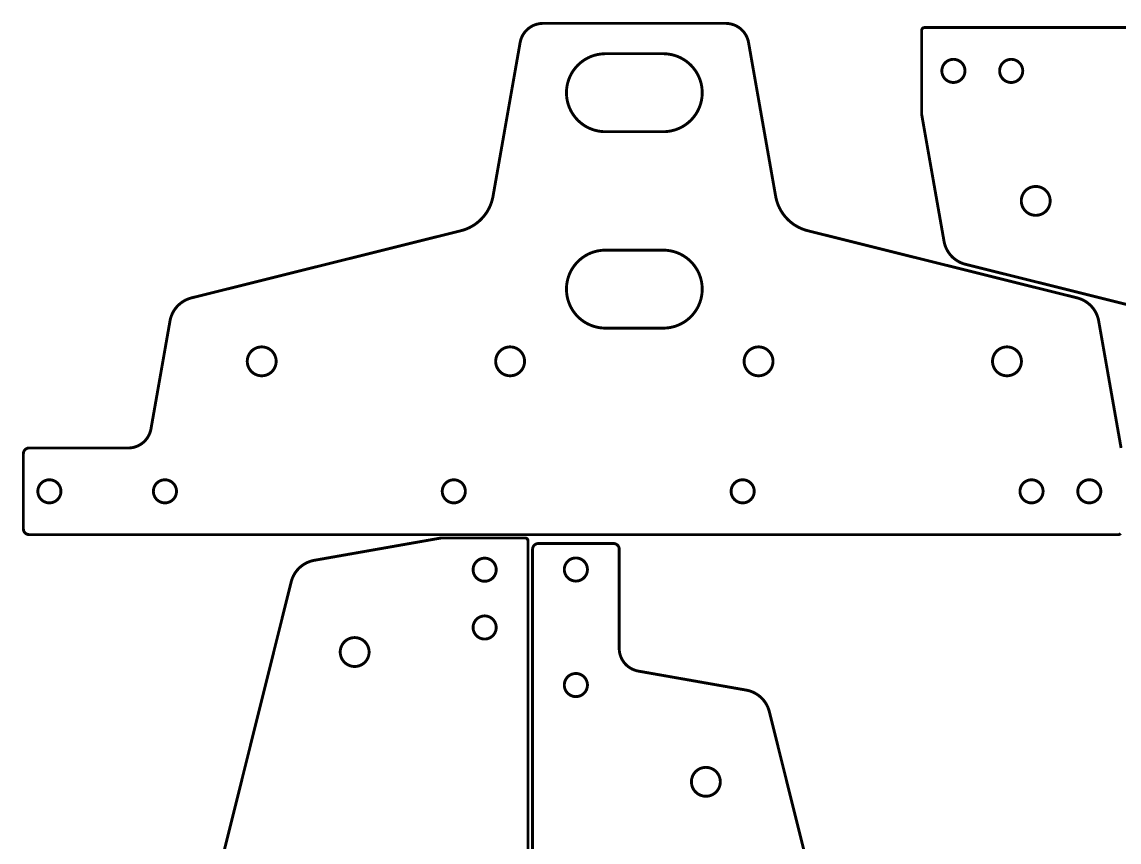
# Model space of a CAD drawing. Extents: x 0 to 1251, y 0 to 2501.
# Drawn here: x 2.3 to 382.1, y 2216.9 to 2500.8 of the extents above; entities that cross this region are included whole.
import ezdxf

# ---------------------------------------------------------------- set-up
doc = ezdxf.new("R2010")
doc.units = 0
doc.layers.get('0').update_dxf_attribs({"linetype": 'CONTINUOUS'})

msp = doc.modelspace()

# ---------------------------------------------------------------- linework, layer by layer
at = {"color": 0, "const_width": 1}
for points in [[(4.8181, 2323.29), (4.767, 2323.29), (4.6137, 2323.31), (4.4152, 2323.33), (4.2236, 2323.39), (4.0399, 2323.46), (3.8651, 2323.54), (3.7003, 2323.64), (3.5464, 2323.75), (3.4045, 2323.88), (3.2754, 2324.03), (3.1603, 2324.18), (3.0602, 2324.35), (2.976, 2324.51), (2.9088, 2324.69), (2.8595, 2324.89), (2.8293, 2325.08), (2.819, 2325.25), (2.819, 2325.29), (2.819, 2351.29), (2.819, 2351.35), (2.8287, 2351.49), (2.8577, 2351.68), (2.9054, 2351.88), (2.9712, 2352.06), (3.0547, 2352.24), (3.1551, 2352.4), (3.2721, 2352.56), (3.3701, 2352.68), (3.4051, 2352.71), (3.44, 2352.75), (3.5518, 2352.85), (3.7098, 2352.96), (3.8777, 2353.06), (4.0541, 2353.14), (4.2379, 2353.21), (4.4276, 2353.25), (4.622, 2353.28), (4.7703, 2353.29), (4.8198, 2353.29), (39.1033, 2353.28), (39.2788, 2353.28), (39.8054, 2353.31), (40.4981, 2353.4), (41.1778, 2353.56), (41.8404, 2353.76), (42.4825, 2354.03), (43.1003, 2354.35), (43.6899, 2354.72), (44.1132, 2355.04), (44.2476, 2355.15), (44.3821, 2355.26), (44.7657, 2355.63), (45.2375, 2356.14), (45.6611, 2356.69), (46.0344, 2357.28), (46.3554, 2357.9), (46.6222, 2358.54), (46.8328, 2359.21), (46.9546, 2359.72), (46.985, 2359.89), (53.5764, 2397.28), (53.6078, 2397.44), (53.7276, 2397.99), (53.9286, 2398.67), (54.1782, 2399.35), (54.4751, 2400), (54.8181, 2400.63), (55.2058, 2401.24), (55.6372, 2401.81), (55.9878, 2402.22), (56.111, 2402.36), (56.2342, 2402.49), (56.6228, 2402.86), (57.1681, 2403.33), (57.7443, 2403.76), (58.349, 2404.15), (58.98, 2404.5), (59.6346, 2404.79), (60.3104, 2405.04), (60.83, 2405.19), (61.0053, 2405.24), (154.257, 2428.49), (154.389, 2428.53), (154.781, 2428.63), (155.299, 2428.79), (155.81, 2428.97), (156.313, 2429.17), (156.808, 2429.38), (157.294, 2429.61), (157.772, 2429.86), (158.242, 2430.13), (158.7, 2430.4), (159.149, 2430.69), (159.586, 2431.01), (160.013, 2431.35), (160.428, 2431.68), (160.831, 2432.04), (161.221, 2432.42), (161.506, 2432.71), (161.599, 2432.82), (161.69, 2432.92), (161.961, 2433.22), (162.308, 2433.64), (162.64, 2434.06), (162.956, 2434.5), (163.256, 2434.94), (163.538, 2435.4), (163.803, 2435.88), (164.051, 2436.35), (164.283, 2436.83), (164.497, 2437.33), (164.693, 2437.83), (164.872, 2438.35), (165.032, 2438.86), (165.174, 2439.38), (165.296, 2439.9), (165.376, 2440.31), (165.4, 2440.44), (174.786, 2493.67), (174.817, 2493.83), (174.938, 2494.35), (175.149, 2495.01), (175.415, 2495.67), (175.736, 2496.28), (176.108, 2496.86), (176.532, 2497.42), (177.004, 2497.93), (177.388, 2498.29), (177.522, 2498.4), (177.656, 2498.51), (178.079, 2498.83), (178.668, 2499.21), (179.286, 2499.53), (179.928, 2499.79), (180.59, 2500), (181.269, 2500.15), (181.962, 2500.25), (182.489, 2500.28), (182.664, 2500.28), (245.974, 2500.28), (246.15, 2500.28), (246.675, 2500.25), (247.368, 2500.15), (248.047, 2500), (248.71, 2499.79), (249.351, 2499.53), (249.969, 2499.21), (250.558, 2498.83), (250.982, 2498.51), (251.117, 2498.4), (251.25, 2498.29), (251.633, 2497.93), (252.106, 2497.42), (252.529, 2496.86), (252.901, 2496.28), (253.224, 2495.67), (253.49, 2495.01), (253.7, 2494.35), (253.822, 2493.83), (253.853, 2493.67), (263.237, 2440.44), (263.261, 2440.31), (263.342, 2439.9), (263.465, 2439.38), (263.606, 2438.86), (263.767, 2438.35), (263.944, 2437.83), (264.14, 2437.33), (264.354, 2436.83), (264.586, 2436.35), (264.835, 2435.88), (265.1, 2435.4), (265.383, 2434.94), (265.682, 2434.5), (265.997, 2434.06), (266.329, 2433.64), (266.676, 2433.22), (266.947, 2432.92), (267.04, 2432.82), (267.132, 2432.71), (267.417, 2432.42), (267.807, 2432.04), (268.21, 2431.68), (268.625, 2431.35), (269.051, 2431.01), (269.49, 2430.69), (269.939, 2430.4), (270.397, 2430.13), (270.865, 2429.86), (271.343, 2429.61), (271.831, 2429.38), (272.325, 2429.17), (272.828, 2428.97), (273.339, 2428.79), (273.857, 2428.63), (274.25, 2428.53), (274.381, 2428.49), (367.633, 2405.24), (367.808, 2405.19), (368.328, 2405.04), (369.003, 2404.79), (369.658, 2404.5), (370.289, 2404.15), (370.893, 2403.76), (371.469, 2403.33), (372.015, 2402.86), (372.404, 2402.49), (372.526, 2402.36), (372.65, 2402.22), (373, 2401.81), (373.432, 2401.24), (373.819, 2400.63), (374.162, 2400), (374.46, 2399.35), (374.71, 2398.67), (374.91, 2397.99), (375.031, 2397.44), (375.061, 2397.28), (382.819, 2353.28)], [(422.211, 2393.63), (328.96, 2416.88), (328.785, 2416.92), (328.265, 2417.07), (327.589, 2417.32), (326.935, 2417.61), (326.304, 2417.96), (325.699, 2418.35), (325.124, 2418.78), (324.578, 2419.24), (324.189, 2419.63), (324.065, 2419.75), (323.943, 2419.89), (323.592, 2420.31), (323.161, 2420.88), (322.774, 2421.49), (322.431, 2422.11), (322.133, 2422.76), (321.883, 2423.43), (321.682, 2424.13), (321.563, 2424.65), (321.532, 2424.83), (313.774, 2468.83), (313.774, 2497.83), (313.774, 2497.88), (313.793, 2498.03), (313.85, 2498.21), (313.942, 2498.39), (314.032, 2498.5), (314.067, 2498.54), (314.101, 2498.57), (314.219, 2498.67), (314.392, 2498.75), (314.578, 2498.81), (314.725, 2498.83), (314.774, 2498.83), (691.775, 2498.83)], [(382.651, 2323.72), (382.561, 2323.61), (382.526, 2323.57), (382.492, 2323.54), (382.374, 2323.44), (382.201, 2323.35), (382.015, 2323.29), (381.868, 2323.28), (381.819, 2323.28), (4.8181, 2323.28)], [(72.2888, 2213.71), (95.5389, 2306.96), (95.5826, 2307.13), (95.739, 2307.65), (95.9879, 2308.32), (96.2838, 2308.99), (96.6256, 2309.61), (97.0117, 2310.21), (97.4407, 2310.79), (97.9112, 2311.33), (98.2897, 2311.72), (98.4219, 2311.85), (98.554, 2311.97), (98.9682, 2312.32), (99.5449, 2312.75), (100.15, 2313.14), (100.78, 2313.49), (101.433, 2313.78), (102.107, 2314.03), (102.798, 2314.24), (103.328, 2314.35), (103.505, 2314.39), (147.5, 2322.14), (176.5, 2322.14), (176.549, 2322.14), (176.696, 2322.13), (176.883, 2322.07), (177.054, 2321.97), (177.172, 2321.89), (177.207, 2321.85), (177.242, 2321.82), (177.332, 2321.69), (177.424, 2321.53), (177.481, 2321.33), (177.5, 2321.19), (177.5, 2321.14), (177.5, 1944.14)], [(179.094, 2318.21), (179.094, 2318.26), (179.106, 2318.42), (179.136, 2318.61), (179.185, 2318.81), (179.253, 2318.99), (179.336, 2319.17), (179.438, 2319.33), (179.553, 2319.49), (179.681, 2319.63), (179.824, 2319.76), (179.978, 2319.88), (180.142, 2319.97), (180.317, 2320.06), (180.5, 2320.13), (180.692, 2320.17), (180.89, 2320.21), (181.044, 2320.21), (181.094, 2320.21), (207.094, 2320.21), (207.144, 2320.21), (207.293, 2320.21), (207.487, 2320.18), (207.676, 2320.13), (207.861, 2320.06), (208.038, 2319.97), (208.206, 2319.88), (208.362, 2319.76), (208.475, 2319.67), (208.51, 2319.63), (208.544, 2319.6), (208.643, 2319.49), (208.76, 2319.32), (208.86, 2319.15), (208.943, 2318.97), (209.008, 2318.79), (209.057, 2318.61), (209.085, 2318.42), (209.094, 2318.26), (209.094, 2318.21), (209.081, 2283.93), (209.081, 2283.75), (209.111, 2283.22), (209.203, 2282.54), (209.354, 2281.86), (209.563, 2281.19), (209.828, 2280.56), (210.15, 2279.93), (210.524, 2279.35), (210.839, 2278.92), (210.951, 2278.79), (211.064, 2278.65), (211.426, 2278.26), (211.942, 2277.79), (212.494, 2277.38), (213.081, 2277), (213.697, 2276.68), (214.34, 2276.42), (215.006, 2276.19), (215.519, 2276.08), (215.692, 2276.04), (253.074, 2269.46), (253.251, 2269.43), (253.781, 2269.31), (254.472, 2269.11), (255.146, 2268.86), (255.799, 2268.56), (256.429, 2268.21), (257.033, 2267.83), (257.611, 2267.39), (258.025, 2267.04), (258.157, 2266.92), (258.289, 2266.81), (258.668, 2266.42), (259.138, 2265.86), (259.567, 2265.29), (259.953, 2264.68), (260.294, 2264.06), (260.59, 2263.4), (260.84, 2262.72), (260.996, 2262.21), (261.04, 2262.03), (284.29, 2168.78)], [(179.079, 1941.21), (179.079, 2318.21)]]:
    msp.add_lwpolyline(points, dxfattribs=at)
for points in [[(224.319, 2489.78), (224.544, 2489.78), (225.218, 2489.75), (226.107, 2489.65), (226.982, 2489.51), (227.842, 2489.31), (228.682, 2489.06), (229.501, 2488.75), (230.299, 2488.38), (231.069, 2487.97), (231.811, 2487.51), (232.524, 2487), (233.201, 2486.44), (233.844, 2485.85), (234.449, 2485.21), (235.014, 2484.51), (235.535, 2483.79), (235.897, 2483.22), (236.01, 2483.03), (236.122, 2482.83), (236.435, 2482.24), (236.801, 2481.42), (237.112, 2480.58), (237.367, 2479.75), (237.565, 2478.89), (237.706, 2478.03), (237.79, 2477.15), (237.819, 2476.28), (237.79, 2475.4), (237.706, 2474.53), (237.565, 2473.67), (237.367, 2472.81), (237.112, 2471.97), (236.801, 2471.14), (236.435, 2470.32), (236.122, 2469.72), (236.01, 2469.53), (235.897, 2469.33), (235.535, 2468.76), (235.014, 2468.04), (234.449, 2467.35), (233.844, 2466.71), (233.201, 2466.11), (232.524, 2465.56), (231.811, 2465.04), (231.069, 2464.58), (230.299, 2464.18), (229.501, 2463.81), (228.682, 2463.5), (227.842, 2463.25), (226.982, 2463.04), (226.107, 2462.9), (225.218, 2462.81), (224.544, 2462.78), (224.319, 2462.78), (204.319, 2462.78), (204.094, 2462.78), (203.419, 2462.81), (202.531, 2462.9), (201.656, 2463.04), (200.797, 2463.25), (199.956, 2463.5), (199.136, 2463.81), (198.339, 2464.18), (197.569, 2464.58), (196.826, 2465.04), (196.115, 2465.56), (195.436, 2466.11), (194.793, 2466.71), (194.189, 2467.35), (193.625, 2468.04), (193.103, 2468.76), (192.74, 2469.33), (192.628, 2469.53), (192.515, 2469.72), (192.204, 2470.32), (191.836, 2471.14), (191.525, 2471.97), (191.271, 2472.81), (191.074, 2473.67), (190.932, 2474.53), (190.847, 2475.4), (190.819, 2476.28), (190.847, 2477.15), (190.932, 2478.03), (191.074, 2478.89), (191.271, 2479.75), (191.525, 2480.58), (191.836, 2481.42), (192.204, 2482.24), (192.515, 2482.83), (192.628, 2483.03), (192.74, 2483.22), (193.103, 2483.79), (193.625, 2484.51), (194.189, 2485.21), (194.793, 2485.85), (195.436, 2486.44), (196.115, 2487), (196.826, 2487.51), (197.569, 2487.97), (198.339, 2488.38), (199.136, 2488.75), (199.956, 2489.06), (200.797, 2489.31), (201.656, 2489.51), (202.531, 2489.65), (203.419, 2489.75), (204.094, 2489.78), (204.319, 2489.78), (224.319, 2489.78)], [(328.774, 2483.83), (328.774, 2483.72), (328.753, 2483.42), (328.693, 2483.03), (328.594, 2482.64), (328.46, 2482.28), (328.292, 2481.93), (328.09, 2481.6), (327.861, 2481.29), (327.603, 2481), (327.318, 2480.75), (327.01, 2480.51), (326.681, 2480.32), (326.331, 2480.14), (325.964, 2480.01), (325.581, 2479.92), (325.183, 2479.85), (324.876, 2479.83), (324.774, 2479.83), (324.672, 2479.83), (324.365, 2479.85), (323.968, 2479.92), (323.585, 2480.01), (323.217, 2480.14), (322.867, 2480.32), (322.537, 2480.51), (322.229, 2480.75), (321.946, 2481), (321.688, 2481.29), (321.457, 2481.6), (321.257, 2481.93), (321.088, 2482.28), (320.954, 2482.64), (320.856, 2483.03), (320.794, 2483.42), (320.774, 2483.72), (320.774, 2483.83), (320.774, 2483.93), (320.794, 2484.24), (320.856, 2484.64), (320.954, 2485.01), (321.088, 2485.39), (321.257, 2485.74), (321.457, 2486.07), (321.688, 2486.38), (321.946, 2486.65), (322.229, 2486.92), (322.537, 2487.15), (322.867, 2487.35), (323.217, 2487.51), (323.585, 2487.65), (323.968, 2487.75), (324.365, 2487.81), (324.672, 2487.83), (324.774, 2487.83), (324.876, 2487.83), (325.183, 2487.81), (325.581, 2487.75), (325.964, 2487.65), (326.331, 2487.51), (326.681, 2487.35), (327.01, 2487.15), (327.318, 2486.92), (327.603, 2486.65), (327.861, 2486.38), (328.09, 2486.07), (328.292, 2485.74), (328.46, 2485.39), (328.594, 2485.01), (328.693, 2484.64), (328.753, 2484.24), (328.774, 2483.93), (328.774, 2483.83)], [(348.774, 2483.83), (348.774, 2483.72), (348.753, 2483.42), (348.693, 2483.03), (348.594, 2482.64), (348.46, 2482.28), (348.292, 2481.93), (348.09, 2481.6), (347.861, 2481.29), (347.603, 2481), (347.318, 2480.75), (347.01, 2480.51), (346.681, 2480.32), (346.331, 2480.14), (345.964, 2480.01), (345.581, 2479.92), (345.183, 2479.85), (344.876, 2479.83), (344.774, 2479.83), (344.672, 2479.83), (344.365, 2479.85), (343.968, 2479.92), (343.585, 2480.01), (343.217, 2480.14), (342.867, 2480.32), (342.537, 2480.51), (342.229, 2480.75), (341.946, 2481), (341.688, 2481.29), (341.457, 2481.6), (341.257, 2481.93), (341.088, 2482.28), (340.954, 2482.64), (340.856, 2483.03), (340.794, 2483.42), (340.774, 2483.72), (340.774, 2483.83), (340.774, 2483.93), (340.794, 2484.24), (340.856, 2484.64), (340.954, 2485.01), (341.088, 2485.39), (341.257, 2485.74), (341.457, 2486.07), (341.688, 2486.38), (341.946, 2486.65), (342.229, 2486.92), (342.537, 2487.15), (342.867, 2487.35), (343.217, 2487.51), (343.585, 2487.65), (343.968, 2487.75), (344.365, 2487.81), (344.672, 2487.83), (344.774, 2487.83), (344.876, 2487.83), (345.183, 2487.81), (345.581, 2487.75), (345.964, 2487.65), (346.331, 2487.51), (346.681, 2487.35), (347.01, 2487.15), (347.318, 2486.92), (347.603, 2486.65), (347.861, 2486.38), (348.09, 2486.07), (348.292, 2485.74), (348.46, 2485.39), (348.594, 2485.01), (348.693, 2484.64), (348.753, 2484.24), (348.774, 2483.93), (348.774, 2483.83)], [(358.274, 2438.83), (358.274, 2438.71), (358.249, 2438.32), (358.172, 2437.82), (358.049, 2437.35), (357.881, 2436.89), (357.671, 2436.44), (357.419, 2436.04), (357.132, 2435.65), (356.81, 2435.29), (356.454, 2434.97), (356.069, 2434.68), (355.657, 2434.43), (355.219, 2434.22), (354.761, 2434.06), (354.282, 2433.93), (353.785, 2433.86), (353.401, 2433.83), (353.274, 2433.83), (353.146, 2433.83), (352.763, 2433.86), (352.267, 2433.93), (351.787, 2434.06), (351.328, 2434.22), (350.89, 2434.43), (350.478, 2434.68), (350.093, 2434.97), (349.739, 2435.29), (349.415, 2435.65), (349.128, 2436.04), (348.878, 2436.44), (348.667, 2436.89), (348.499, 2437.35), (348.375, 2437.82), (348.3, 2438.32), (348.274, 2438.71), (348.274, 2438.83), (348.274, 2438.96), (348.3, 2439.35), (348.375, 2439.83), (348.499, 2440.32), (348.667, 2440.78), (348.878, 2441.21), (349.128, 2441.63), (349.415, 2442.01), (349.739, 2442.36), (350.093, 2442.69), (350.478, 2442.97), (350.89, 2443.22), (351.328, 2443.44), (351.787, 2443.61), (352.267, 2443.72), (352.763, 2443.81), (353.146, 2443.83), (353.274, 2443.83), (353.401, 2443.83), (353.785, 2443.81), (354.282, 2443.72), (354.761, 2443.61), (355.219, 2443.44), (355.657, 2443.22), (356.069, 2442.97), (356.454, 2442.69), (356.81, 2442.36), (357.132, 2442.01), (357.419, 2441.63), (357.671, 2441.21), (357.881, 2440.78), (358.049, 2440.32), (358.172, 2439.83), (358.249, 2439.35), (358.274, 2438.96), (358.274, 2438.83)], [(224.319, 2394.78), (224.544, 2394.78), (225.218, 2394.81), (226.107, 2394.9), (226.982, 2395.04), (227.842, 2395.25), (228.682, 2395.5), (229.501, 2395.81), (230.299, 2396.18), (231.069, 2396.58), (231.811, 2397.04), (232.524, 2397.56), (233.201, 2398.11), (233.844, 2398.71), (234.449, 2399.35), (235.014, 2400.04), (235.535, 2400.76), (235.897, 2401.33), (236.01, 2401.53), (236.122, 2401.72), (236.435, 2402.32), (236.801, 2403.14), (237.112, 2403.97), (237.367, 2404.81), (237.565, 2405.67), (237.706, 2406.53), (237.79, 2407.4), (237.819, 2408.28), (237.79, 2409.15), (237.706, 2410.03), (237.565, 2410.89), (237.367, 2411.75), (237.112, 2412.58), (236.801, 2413.42), (236.435, 2414.24), (236.122, 2414.83), (236.01, 2415.03), (235.897, 2415.22), (235.535, 2415.79), (235.014, 2416.51), (234.449, 2417.21), (233.844, 2417.85), (233.201, 2418.44), (232.524, 2419), (231.811, 2419.51), (231.069, 2419.97), (230.299, 2420.38), (229.501, 2420.75), (228.682, 2421.06), (227.842, 2421.31), (226.982, 2421.51), (226.107, 2421.65), (225.218, 2421.75), (224.544, 2421.78), (224.319, 2421.78), (204.319, 2421.78), (204.094, 2421.78), (203.419, 2421.75), (202.531, 2421.65), (201.656, 2421.51), (200.797, 2421.31), (199.956, 2421.06), (199.136, 2420.75), (198.339, 2420.38), (197.569, 2419.97), (196.826, 2419.51), (196.115, 2419), (195.436, 2418.44), (194.793, 2417.85), (194.189, 2417.21), (193.625, 2416.51), (193.103, 2415.79), (192.74, 2415.22), (192.628, 2415.03), (192.515, 2414.83), (192.204, 2414.24), (191.836, 2413.42), (191.525, 2412.58), (191.271, 2411.75), (191.074, 2410.89), (190.932, 2410.03), (190.847, 2409.15), (190.819, 2408.28), (190.847, 2407.4), (190.932, 2406.53), (191.074, 2405.67), (191.271, 2404.81), (191.525, 2403.97), (191.836, 2403.14), (192.204, 2402.32), (192.515, 2401.72), (192.628, 2401.53), (192.74, 2401.33), (193.103, 2400.76), (193.625, 2400.04), (194.189, 2399.35), (194.793, 2398.71), (195.436, 2398.11), (196.115, 2397.56), (196.826, 2397.04), (197.569, 2396.58), (198.339, 2396.18), (199.136, 2395.81), (199.956, 2395.5), (200.797, 2395.25), (201.656, 2395.04), (202.531, 2394.9), (203.419, 2394.81), (204.094, 2394.78), (204.319, 2394.78), (224.319, 2394.78)], [(90.3189, 2383.28), (90.3189, 2383.15), (90.2932, 2382.76), (90.2174, 2382.26), (90.0942, 2381.79), (89.926, 2381.33), (89.7154, 2380.89), (89.465, 2380.49), (89.1772, 2380.1), (88.8544, 2379.74), (88.4994, 2379.42), (88.1144, 2379.13), (87.7022, 2378.88), (87.2651, 2378.67), (86.8058, 2378.5), (86.3267, 2378.38), (85.8301, 2378.31), (85.4467, 2378.28), (85.3189, 2378.28), (85.1911, 2378.28), (84.8078, 2378.31), (84.3113, 2378.38), (83.8321, 2378.5), (83.3728, 2378.67), (82.9357, 2378.88), (82.5233, 2379.13), (82.1385, 2379.42), (81.7835, 2379.74), (81.4607, 2380.1), (81.1729, 2380.49), (80.9224, 2380.89), (80.7118, 2381.33), (80.5437, 2381.79), (80.4206, 2382.26), (80.3447, 2382.76), (80.3189, 2383.15), (80.3189, 2383.28), (80.3189, 2383.4), (80.3447, 2383.79), (80.4206, 2384.29), (80.5437, 2384.76), (80.7118, 2385.22), (80.9224, 2385.67), (81.1729, 2386.07), (81.4607, 2386.46), (81.7835, 2386.82), (82.1385, 2387.14), (82.5233, 2387.43), (82.9357, 2387.68), (83.3728, 2387.89), (83.8321, 2388.06), (84.3113, 2388.18), (84.8078, 2388.25), (85.1911, 2388.28), (85.3189, 2388.28), (85.4467, 2388.28), (85.8301, 2388.25), (86.3267, 2388.18), (86.8058, 2388.06), (87.2651, 2387.89), (87.7022, 2387.68), (88.1144, 2387.43), (88.4994, 2387.14), (88.8544, 2386.82), (89.1772, 2386.46), (89.465, 2386.07), (89.7154, 2385.67), (89.926, 2385.22), (90.0942, 2384.76), (90.2174, 2384.29), (90.2932, 2383.79), (90.3189, 2383.4), (90.3189, 2383.28)], [(176.319, 2383.28), (176.319, 2383.15), (176.293, 2382.76), (176.217, 2382.26), (176.094, 2381.79), (175.926, 2381.33), (175.715, 2380.89), (175.465, 2380.49), (175.178, 2380.1), (174.854, 2379.74), (174.5, 2379.42), (174.114, 2379.13), (173.703, 2378.88), (173.265, 2378.67), (172.806, 2378.5), (172.326, 2378.38), (171.831, 2378.31), (171.447, 2378.28), (171.319, 2378.28), (171.192, 2378.28), (170.808, 2378.31), (170.311, 2378.38), (169.832, 2378.5), (169.372, 2378.67), (168.936, 2378.88), (168.524, 2379.13), (168.139, 2379.42), (167.783, 2379.74), (167.461, 2380.1), (167.172, 2380.49), (166.922, 2380.89), (166.712, 2381.33), (166.543, 2381.79), (166.421, 2382.26), (166.344, 2382.76), (166.319, 2383.15), (166.319, 2383.28), (166.319, 2383.4), (166.344, 2383.79), (166.421, 2384.29), (166.543, 2384.76), (166.712, 2385.22), (166.922, 2385.67), (167.172, 2386.07), (167.461, 2386.46), (167.783, 2386.82), (168.139, 2387.14), (168.524, 2387.43), (168.936, 2387.68), (169.372, 2387.89), (169.832, 2388.06), (170.311, 2388.18), (170.808, 2388.25), (171.192, 2388.28), (171.319, 2388.28), (171.447, 2388.28), (171.831, 2388.25), (172.326, 2388.18), (172.806, 2388.06), (173.265, 2387.89), (173.703, 2387.68), (174.114, 2387.43), (174.5, 2387.14), (174.854, 2386.82), (175.178, 2386.46), (175.465, 2386.07), (175.715, 2385.67), (175.926, 2385.22), (176.094, 2384.76), (176.217, 2384.29), (176.293, 2383.79), (176.319, 2383.4), (176.319, 2383.28)], [(262.319, 2383.28), (262.319, 2383.15), (262.293, 2382.76), (262.217, 2382.26), (262.094, 2381.79), (261.926, 2381.33), (261.715, 2380.89), (261.465, 2380.49), (261.178, 2380.1), (260.854, 2379.74), (260.5, 2379.42), (260.114, 2379.13), (259.703, 2378.88), (259.265, 2378.67), (258.806, 2378.5), (258.326, 2378.38), (257.831, 2378.31), (257.447, 2378.28), (257.319, 2378.28), (257.192, 2378.28), (256.808, 2378.31), (256.311, 2378.38), (255.832, 2378.5), (255.372, 2378.67), (254.936, 2378.88), (254.524, 2379.13), (254.139, 2379.42), (253.783, 2379.74), (253.461, 2380.1), (253.172, 2380.49), (252.922, 2380.89), (252.713, 2381.33), (252.543, 2381.79), (252.421, 2382.26), (252.344, 2382.76), (252.319, 2383.15), (252.319, 2383.28), (252.319, 2383.4), (252.344, 2383.79), (252.421, 2384.29), (252.543, 2384.76), (252.713, 2385.22), (252.922, 2385.67), (253.172, 2386.07), (253.461, 2386.46), (253.783, 2386.82), (254.139, 2387.14), (254.524, 2387.43), (254.936, 2387.68), (255.372, 2387.89), (255.832, 2388.06), (256.311, 2388.18), (256.808, 2388.25), (257.192, 2388.28), (257.319, 2388.28), (257.447, 2388.28), (257.831, 2388.25), (258.326, 2388.18), (258.806, 2388.06), (259.265, 2387.89), (259.703, 2387.68), (260.114, 2387.43), (260.5, 2387.14), (260.854, 2386.82), (261.178, 2386.46), (261.465, 2386.07), (261.715, 2385.67), (261.926, 2385.22), (262.094, 2384.76), (262.217, 2384.29), (262.293, 2383.79), (262.319, 2383.4), (262.319, 2383.28)], [(348.319, 2383.28), (348.319, 2383.15), (348.293, 2382.76), (348.217, 2382.26), (348.094, 2381.79), (347.926, 2381.33), (347.715, 2380.89), (347.465, 2380.49), (347.178, 2380.1), (346.854, 2379.74), (346.5, 2379.42), (346.114, 2379.13), (345.703, 2378.88), (345.265, 2378.67), (344.806, 2378.5), (344.326, 2378.38), (343.831, 2378.31), (343.447, 2378.28), (343.319, 2378.28), (343.192, 2378.28), (342.808, 2378.31), (342.311, 2378.38), (341.832, 2378.5), (341.372, 2378.67), (340.936, 2378.88), (340.524, 2379.13), (340.139, 2379.42), (339.783, 2379.74), (339.461, 2380.1), (339.172, 2380.49), (338.922, 2380.89), (338.713, 2381.33), (338.543, 2381.79), (338.421, 2382.26), (338.344, 2382.76), (338.319, 2383.15), (338.319, 2383.28), (338.319, 2383.4), (338.344, 2383.79), (338.421, 2384.29), (338.543, 2384.76), (338.713, 2385.22), (338.922, 2385.67), (339.172, 2386.07), (339.461, 2386.46), (339.783, 2386.82), (340.139, 2387.14), (340.524, 2387.43), (340.936, 2387.68), (341.372, 2387.89), (341.832, 2388.06), (342.311, 2388.18), (342.808, 2388.25), (343.192, 2388.28), (343.319, 2388.28), (343.447, 2388.28), (343.831, 2388.25), (344.326, 2388.18), (344.806, 2388.06), (345.265, 2387.89), (345.703, 2387.68), (346.114, 2387.43), (346.5, 2387.14), (346.854, 2386.82), (347.178, 2386.46), (347.465, 2386.07), (347.715, 2385.67), (347.926, 2385.22), (348.094, 2384.76), (348.217, 2384.29), (348.293, 2383.79), (348.319, 2383.4), (348.319, 2383.28)], [(15.8189, 2338.28), (15.8189, 2338.18), (15.7983, 2337.88), (15.7376, 2337.47), (15.6392, 2337.08), (15.5046, 2336.72), (15.3361, 2336.38), (15.1358, 2336.04), (14.9056, 2335.74), (14.6474, 2335.44), (14.3633, 2335.19), (14.0554, 2334.96), (13.7256, 2334.76), (13.3759, 2334.6), (13.0084, 2334.46), (12.6251, 2334.36), (12.2279, 2334.29), (11.9212, 2334.28), (11.819, 2334.28), (11.7167, 2334.28), (11.4099, 2334.29), (11.0128, 2334.36), (10.6294, 2334.46), (10.2619, 2334.6), (9.9123, 2334.76), (9.5825, 2334.96), (9.2746, 2335.19), (8.9905, 2335.44), (8.7323, 2335.74), (8.5021, 2336.04), (8.3017, 2336.38), (8.1333, 2336.72), (7.9988, 2337.08), (7.9002, 2337.47), (7.8396, 2337.88), (7.819, 2338.18), (7.819, 2338.28), (7.819, 2338.38), (7.8396, 2338.68), (7.9002, 2339.08), (7.9988, 2339.47), (8.1333, 2339.83), (8.3017, 2340.18), (8.5021, 2340.51), (8.7323, 2340.82), (8.9905, 2341.11), (9.2746, 2341.36), (9.5825, 2341.6), (9.9123, 2341.79), (10.2619, 2341.96), (10.6294, 2342.1), (11.0128, 2342.19), (11.4099, 2342.26), (11.7167, 2342.28), (11.819, 2342.28), (11.9212, 2342.28), (12.2279, 2342.26), (12.6251, 2342.19), (13.0084, 2342.1), (13.3759, 2341.96), (13.7256, 2341.79), (14.0554, 2341.6), (14.3633, 2341.36), (14.6474, 2341.11), (14.9056, 2340.82), (15.1358, 2340.51), (15.3361, 2340.18), (15.5046, 2339.83), (15.6392, 2339.47), (15.7376, 2339.08), (15.7983, 2338.68), (15.8189, 2338.38), (15.8189, 2338.28)], [(55.8189, 2338.28), (55.8189, 2338.18), (55.7983, 2337.88), (55.7376, 2337.47), (55.6392, 2337.08), (55.5046, 2336.72), (55.3361, 2336.38), (55.1358, 2336.04), (54.9056, 2335.74), (54.6474, 2335.44), (54.3633, 2335.19), (54.0554, 2334.96), (53.7256, 2334.76), (53.376, 2334.6), (53.0085, 2334.46), (52.625, 2334.36), (52.2279, 2334.29), (51.9211, 2334.28), (51.8189, 2334.28), (51.7167, 2334.28), (51.41, 2334.29), (51.0128, 2334.36), (50.6294, 2334.46), (50.2619, 2334.6), (49.9122, 2334.76), (49.5825, 2334.96), (49.2746, 2335.19), (48.9906, 2335.44), (48.7324, 2335.74), (48.5021, 2336.04), (48.3017, 2336.38), (48.1332, 2336.72), (47.9987, 2337.08), (47.9001, 2337.47), (47.8396, 2337.88), (47.8189, 2338.18), (47.8189, 2338.28), (47.8189, 2338.38), (47.8396, 2338.68), (47.9001, 2339.08), (47.9987, 2339.47), (48.1332, 2339.83), (48.3017, 2340.18), (48.5021, 2340.51), (48.7324, 2340.82), (48.9906, 2341.11), (49.2746, 2341.36), (49.5825, 2341.6), (49.9122, 2341.79), (50.2619, 2341.96), (50.6294, 2342.1), (51.0128, 2342.19), (51.41, 2342.26), (51.7167, 2342.28), (51.8189, 2342.28), (51.9211, 2342.28), (52.2279, 2342.26), (52.625, 2342.19), (53.0085, 2342.1), (53.376, 2341.96), (53.7256, 2341.79), (54.0554, 2341.6), (54.3633, 2341.36), (54.6474, 2341.11), (54.9056, 2340.82), (55.1358, 2340.51), (55.3361, 2340.18), (55.5046, 2339.83), (55.6392, 2339.47), (55.7376, 2339.08), (55.7983, 2338.68), (55.8189, 2338.38), (55.8189, 2338.28)], [(155.819, 2338.28), (155.819, 2338.18), (155.799, 2337.88), (155.737, 2337.47), (155.639, 2337.08), (155.504, 2336.72), (155.336, 2336.38), (155.136, 2336.04), (154.906, 2335.74), (154.647, 2335.44), (154.364, 2335.19), (154.056, 2334.96), (153.725, 2334.76), (153.376, 2334.6), (153.008, 2334.46), (152.625, 2334.36), (152.228, 2334.29), (151.921, 2334.28), (151.819, 2334.28), (151.717, 2334.28), (151.41, 2334.29), (151.013, 2334.36), (150.629, 2334.46), (150.263, 2334.6), (149.913, 2334.76), (149.582, 2334.96), (149.275, 2335.19), (148.99, 2335.44), (148.732, 2335.74), (148.501, 2336.04), (148.301, 2336.38), (148.133, 2336.72), (147.999, 2337.08), (147.9, 2337.47), (147.839, 2337.88), (147.819, 2338.18), (147.819, 2338.28), (147.819, 2338.38), (147.839, 2338.68), (147.9, 2339.08), (147.999, 2339.47), (148.133, 2339.83), (148.301, 2340.18), (148.501, 2340.51), (148.732, 2340.82), (148.99, 2341.11), (149.275, 2341.36), (149.582, 2341.6), (149.913, 2341.79), (150.263, 2341.96), (150.629, 2342.1), (151.013, 2342.19), (151.41, 2342.26), (151.717, 2342.28), (151.819, 2342.28), (151.921, 2342.28), (152.228, 2342.26), (152.625, 2342.19), (153.008, 2342.1), (153.376, 2341.96), (153.725, 2341.79), (154.056, 2341.6), (154.364, 2341.36), (154.647, 2341.11), (154.906, 2340.82), (155.136, 2340.51), (155.336, 2340.18), (155.504, 2339.83), (155.639, 2339.47), (155.737, 2339.08), (155.799, 2338.68), (155.819, 2338.38), (155.819, 2338.28)], [(255.819, 2338.28), (255.819, 2338.18), (255.799, 2337.88), (255.737, 2337.47), (255.639, 2337.08), (255.504, 2336.72), (255.336, 2336.38), (255.136, 2336.04), (254.906, 2335.74), (254.647, 2335.44), (254.364, 2335.19), (254.056, 2334.96), (253.725, 2334.76), (253.376, 2334.6), (253.008, 2334.46), (252.625, 2334.36), (252.228, 2334.29), (251.921, 2334.28), (251.819, 2334.28), (251.717, 2334.28), (251.41, 2334.29), (251.013, 2334.36), (250.629, 2334.46), (250.263, 2334.6), (249.912, 2334.76), (249.582, 2334.96), (249.275, 2335.19), (248.99, 2335.44), (248.732, 2335.74), (248.501, 2336.04), (248.301, 2336.38), (248.133, 2336.72), (247.999, 2337.08), (247.9, 2337.47), (247.839, 2337.88), (247.819, 2338.18), (247.819, 2338.28), (247.819, 2338.38), (247.839, 2338.68), (247.9, 2339.08), (247.999, 2339.47), (248.133, 2339.83), (248.301, 2340.18), (248.501, 2340.51), (248.732, 2340.82), (248.99, 2341.11), (249.275, 2341.36), (249.582, 2341.6), (249.912, 2341.79), (250.263, 2341.96), (250.629, 2342.1), (251.013, 2342.19), (251.41, 2342.26), (251.717, 2342.28), (251.819, 2342.28), (251.921, 2342.28), (252.228, 2342.26), (252.625, 2342.19), (253.008, 2342.1), (253.376, 2341.96), (253.725, 2341.79), (254.056, 2341.6), (254.364, 2341.36), (254.647, 2341.11), (254.906, 2340.82), (255.136, 2340.51), (255.336, 2340.18), (255.504, 2339.83), (255.639, 2339.47), (255.737, 2339.08), (255.799, 2338.68), (255.819, 2338.38), (255.819, 2338.28)], [(355.819, 2338.28), (355.819, 2338.18), (355.799, 2337.88), (355.737, 2337.47), (355.639, 2337.08), (355.504, 2336.72), (355.336, 2336.38), (355.136, 2336.04), (354.906, 2335.74), (354.647, 2335.44), (354.364, 2335.19), (354.056, 2334.96), (353.725, 2334.76), (353.376, 2334.6), (353.008, 2334.46), (352.625, 2334.36), (352.228, 2334.29), (351.921, 2334.28), (351.819, 2334.28), (351.717, 2334.28), (351.41, 2334.29), (351.013, 2334.36), (350.629, 2334.46), (350.263, 2334.6), (349.912, 2334.76), (349.582, 2334.96), (349.275, 2335.19), (348.99, 2335.44), (348.732, 2335.74), (348.501, 2336.04), (348.301, 2336.38), (348.133, 2336.72), (347.999, 2337.08), (347.9, 2337.47), (347.839, 2337.88), (347.819, 2338.18), (347.819, 2338.28), (347.819, 2338.38), (347.839, 2338.68), (347.9, 2339.08), (347.999, 2339.47), (348.133, 2339.83), (348.301, 2340.18), (348.501, 2340.51), (348.732, 2340.82), (348.99, 2341.11), (349.275, 2341.36), (349.582, 2341.6), (349.912, 2341.79), (350.263, 2341.96), (350.629, 2342.1), (351.013, 2342.19), (351.41, 2342.26), (351.717, 2342.28), (351.819, 2342.28), (351.921, 2342.28), (352.228, 2342.26), (352.625, 2342.19), (353.008, 2342.1), (353.376, 2341.96), (353.725, 2341.79), (354.056, 2341.6), (354.364, 2341.36), (354.647, 2341.11), (354.906, 2340.82), (355.136, 2340.51), (355.336, 2340.18), (355.504, 2339.83), (355.639, 2339.47), (355.737, 2339.08), (355.799, 2338.68), (355.819, 2338.38), (355.819, 2338.28)], [(375.819, 2338.28), (375.819, 2338.18), (375.799, 2337.88), (375.737, 2337.47), (375.639, 2337.08), (375.504, 2336.72), (375.336, 2336.38), (375.136, 2336.04), (374.906, 2335.74), (374.647, 2335.44), (374.364, 2335.19), (374.056, 2334.96), (373.725, 2334.76), (373.376, 2334.6), (373.008, 2334.46), (372.625, 2334.36), (372.228, 2334.29), (371.921, 2334.28), (371.819, 2334.28), (371.717, 2334.28), (371.41, 2334.29), (371.013, 2334.36), (370.629, 2334.46), (370.263, 2334.6), (369.912, 2334.76), (369.582, 2334.96), (369.275, 2335.19), (368.99, 2335.44), (368.732, 2335.74), (368.501, 2336.04), (368.301, 2336.38), (368.133, 2336.72), (367.999, 2337.08), (367.9, 2337.47), (367.839, 2337.88), (367.819, 2338.18), (367.819, 2338.28), (367.819, 2338.38), (367.839, 2338.68), (367.9, 2339.08), (367.999, 2339.47), (368.133, 2339.83), (368.301, 2340.18), (368.501, 2340.51), (368.732, 2340.82), (368.99, 2341.11), (369.275, 2341.36), (369.582, 2341.6), (369.912, 2341.79), (370.263, 2341.96), (370.629, 2342.1), (371.013, 2342.19), (371.41, 2342.26), (371.717, 2342.28), (371.819, 2342.28), (371.921, 2342.28), (372.228, 2342.26), (372.625, 2342.19), (373.008, 2342.1), (373.376, 2341.96), (373.725, 2341.79), (374.056, 2341.6), (374.364, 2341.36), (374.647, 2341.11), (374.906, 2340.82), (375.136, 2340.51), (375.336, 2340.18), (375.504, 2339.83), (375.639, 2339.47), (375.737, 2339.08), (375.799, 2338.68), (375.819, 2338.38), (375.819, 2338.28)], [(166.5, 2311.14), (166.5, 2311.04), (166.479, 2310.74), (166.418, 2310.33), (166.321, 2309.94), (166.186, 2309.58), (166.017, 2309.24), (165.817, 2308.9), (165.586, 2308.6), (165.328, 2308.31), (165.044, 2308.06), (164.736, 2307.82), (164.407, 2307.63), (164.057, 2307.46), (163.689, 2307.32), (163.306, 2307.22), (162.908, 2307.17), (162.603, 2307.14), (162.5, 2307.14), (162.397, 2307.14), (162.092, 2307.17), (161.694, 2307.22), (161.311, 2307.32), (160.943, 2307.46), (160.593, 2307.63), (160.264, 2307.82), (159.956, 2308.06), (159.672, 2308.31), (159.414, 2308.6), (159.183, 2308.9), (158.983, 2309.24), (158.814, 2309.58), (158.679, 2309.94), (158.581, 2310.33), (158.521, 2310.74), (158.5, 2311.04), (158.5, 2311.14), (158.5, 2311.24), (158.521, 2311.56), (158.581, 2311.94), (158.679, 2312.33), (158.814, 2312.69), (158.983, 2313.04), (159.183, 2313.38), (159.414, 2313.68), (159.672, 2313.97), (159.956, 2314.22), (160.264, 2314.46), (160.593, 2314.65), (160.943, 2314.82), (161.311, 2314.96), (161.694, 2315.06), (162.092, 2315.13), (162.397, 2315.14), (162.5, 2315.14), (162.603, 2315.14), (162.908, 2315.13), (163.306, 2315.06), (163.689, 2314.96), (164.057, 2314.82), (164.407, 2314.65), (164.736, 2314.46), (165.044, 2314.22), (165.328, 2313.97), (165.586, 2313.68), (165.817, 2313.38), (166.017, 2313.04), (166.186, 2312.69), (166.321, 2312.33), (166.418, 2311.94), (166.479, 2311.56), (166.5, 2311.24), (166.5, 2311.14)], [(198.079, 2311.21), (198.079, 2311.11), (198.058, 2310.81), (197.997, 2310.4), (197.899, 2310.03), (197.764, 2309.65), (197.596, 2309.31), (197.396, 2308.97), (197.165, 2308.67), (196.907, 2308.39), (196.624, 2308.13), (196.315, 2307.9), (195.986, 2307.69), (195.636, 2307.53), (195.268, 2307.39), (194.885, 2307.29), (194.487, 2307.24), (194.181, 2307.21), (194.079, 2307.21), (193.976, 2307.21), (193.669, 2307.24), (193.272, 2307.29), (192.889, 2307.39), (192.522, 2307.53), (192.172, 2307.69), (191.842, 2307.9), (191.535, 2308.13), (191.25, 2308.39), (190.992, 2308.67), (190.763, 2308.97), (190.561, 2309.31), (190.393, 2309.65), (190.258, 2310.03), (190.16, 2310.4), (190.1, 2310.81), (190.079, 2311.11), (190.079, 2311.21), (190.079, 2311.32), (190.1, 2311.63), (190.16, 2312.01), (190.258, 2312.4), (190.393, 2312.78), (190.561, 2313.13), (190.763, 2313.44), (190.992, 2313.76), (191.25, 2314.04), (191.535, 2314.31), (191.842, 2314.53), (192.172, 2314.74), (192.522, 2314.9), (192.889, 2315.03), (193.272, 2315.14), (193.669, 2315.19), (193.976, 2315.21), (194.079, 2315.21), (194.181, 2315.21), (194.487, 2315.19), (194.885, 2315.14), (195.268, 2315.03), (195.636, 2314.9), (195.986, 2314.74), (196.315, 2314.53), (196.624, 2314.31), (196.907, 2314.04), (197.165, 2313.76), (197.396, 2313.44), (197.596, 2313.13), (197.764, 2312.78), (197.899, 2312.4), (197.997, 2312.01), (198.058, 2311.63), (198.079, 2311.32), (198.079, 2311.21)], [(166.5, 2291.14), (166.5, 2291.04), (166.479, 2290.74), (166.418, 2290.33), (166.321, 2289.94), (166.186, 2289.58), (166.017, 2289.24), (165.817, 2288.9), (165.586, 2288.6), (165.328, 2288.31), (165.044, 2288.06), (164.736, 2287.82), (164.407, 2287.63), (164.057, 2287.46), (163.689, 2287.32), (163.306, 2287.22), (162.908, 2287.17), (162.603, 2287.14), (162.5, 2287.14), (162.397, 2287.14), (162.092, 2287.17), (161.694, 2287.22), (161.311, 2287.32), (160.943, 2287.46), (160.593, 2287.63), (160.264, 2287.82), (159.956, 2288.06), (159.672, 2288.31), (159.414, 2288.6), (159.183, 2288.9), (158.983, 2289.24), (158.814, 2289.58), (158.679, 2289.94), (158.581, 2290.33), (158.521, 2290.74), (158.5, 2291.04), (158.5, 2291.14), (158.5, 2291.24), (158.521, 2291.56), (158.581, 2291.94), (158.679, 2292.33), (158.814, 2292.69), (158.983, 2293.04), (159.183, 2293.38), (159.414, 2293.68), (159.672, 2293.97), (159.956, 2294.22), (160.264, 2294.46), (160.593, 2294.65), (160.943, 2294.82), (161.311, 2294.96), (161.694, 2295.06), (162.092, 2295.13), (162.397, 2295.14), (162.5, 2295.14), (162.603, 2295.14), (162.908, 2295.13), (163.306, 2295.06), (163.689, 2294.96), (164.057, 2294.82), (164.407, 2294.65), (164.736, 2294.46), (165.044, 2294.22), (165.328, 2293.97), (165.586, 2293.68), (165.817, 2293.38), (166.017, 2293.04), (166.186, 2292.69), (166.321, 2292.33), (166.418, 2291.94), (166.479, 2291.56), (166.5, 2291.24), (166.5, 2291.14)], [(122.5, 2282.64), (122.5, 2282.51), (122.474, 2282.13), (122.398, 2281.64), (122.275, 2281.15), (122.107, 2280.69), (121.897, 2280.26), (121.646, 2279.85), (121.358, 2279.46), (121.036, 2279.11), (120.68, 2278.78), (120.296, 2278.5), (119.883, 2278.25), (119.446, 2278.03), (118.987, 2277.86), (118.508, 2277.74), (118.011, 2277.67), (117.628, 2277.64), (117.5, 2277.64), (117.372, 2277.64), (116.989, 2277.67), (116.492, 2277.74), (116.013, 2277.86), (115.554, 2278.03), (115.117, 2278.25), (114.704, 2278.5), (114.319, 2278.78), (113.964, 2279.11), (113.642, 2279.46), (113.354, 2279.85), (113.103, 2280.26), (112.893, 2280.69), (112.725, 2281.15), (112.602, 2281.64), (112.526, 2282.13), (112.5, 2282.51), (112.5, 2282.64), (112.5, 2282.76), (112.526, 2283.15), (112.602, 2283.65), (112.725, 2284.13), (112.893, 2284.58), (113.103, 2285.03), (113.354, 2285.43), (113.642, 2285.82), (113.964, 2286.18), (114.319, 2286.5), (114.704, 2286.79), (115.117, 2287.04), (115.554, 2287.25), (116.013, 2287.42), (116.492, 2287.54), (116.989, 2287.61), (117.372, 2287.64), (117.5, 2287.64), (117.628, 2287.64), (118.011, 2287.61), (118.508, 2287.54), (118.987, 2287.42), (119.446, 2287.25), (119.883, 2287.04), (120.296, 2286.79), (120.68, 2286.5), (121.036, 2286.18), (121.358, 2285.82), (121.646, 2285.43), (121.897, 2285.03), (122.107, 2284.58), (122.275, 2284.13), (122.398, 2283.65), (122.474, 2283.15), (122.5, 2282.76), (122.5, 2282.64)], [(198.079, 2271.21), (198.079, 2271.11), (198.058, 2270.81), (197.997, 2270.4), (197.899, 2270.03), (197.764, 2269.65), (197.596, 2269.31), (197.396, 2268.97), (197.165, 2268.67), (196.907, 2268.39), (196.624, 2268.13), (196.315, 2267.9), (195.986, 2267.69), (195.636, 2267.53), (195.268, 2267.39), (194.885, 2267.29), (194.487, 2267.24), (194.181, 2267.21), (194.079, 2267.21), (193.976, 2267.21), (193.669, 2267.24), (193.272, 2267.29), (192.889, 2267.39), (192.522, 2267.53), (192.172, 2267.69), (191.842, 2267.9), (191.535, 2268.13), (191.25, 2268.39), (190.992, 2268.67), (190.763, 2268.97), (190.561, 2269.31), (190.393, 2269.65), (190.258, 2270.03), (190.16, 2270.4), (190.1, 2270.81), (190.079, 2271.11), (190.079, 2271.21), (190.079, 2271.32), (190.1, 2271.63), (190.16, 2272.01), (190.258, 2272.4), (190.393, 2272.78), (190.561, 2273.13), (190.763, 2273.44), (190.992, 2273.76), (191.25, 2274.04), (191.535, 2274.31), (191.842, 2274.53), (192.172, 2274.74), (192.522, 2274.9), (192.889, 2275.03), (193.272, 2275.14), (193.669, 2275.19), (193.976, 2275.21), (194.079, 2275.21), (194.181, 2275.21), (194.487, 2275.19), (194.885, 2275.14), (195.268, 2275.03), (195.636, 2274.9), (195.986, 2274.74), (196.315, 2274.53), (196.624, 2274.31), (196.907, 2274.04), (197.165, 2273.76), (197.396, 2273.44), (197.596, 2273.13), (197.764, 2272.78), (197.899, 2272.4), (197.997, 2272.01), (198.058, 2271.63), (198.079, 2271.32), (198.079, 2271.21)], [(244.079, 2237.71), (244.079, 2237.58), (244.053, 2237.21), (243.978, 2236.71), (243.854, 2236.22), (243.686, 2235.76), (243.475, 2235.33), (243.225, 2234.92), (242.938, 2234.53), (242.614, 2234.18), (242.26, 2233.86), (241.875, 2233.57), (241.463, 2233.32), (241.025, 2233.11), (240.565, 2232.94), (240.086, 2232.82), (239.59, 2232.74), (239.207, 2232.71), (239.079, 2232.71), (238.951, 2232.71), (238.568, 2232.74), (238.071, 2232.82), (237.592, 2232.94), (237.132, 2233.11), (236.696, 2233.32), (236.283, 2233.57), (235.899, 2233.86), (235.543, 2234.18), (235.221, 2234.53), (234.933, 2234.92), (234.682, 2235.33), (234.472, 2235.76), (234.304, 2236.22), (234.181, 2236.71), (234.104, 2237.21), (234.079, 2237.58), (234.079, 2237.71), (234.079, 2237.85), (234.104, 2238.22), (234.181, 2238.72), (234.304, 2239.19), (234.472, 2239.67), (234.682, 2240.1), (234.933, 2240.51), (235.221, 2240.89), (235.543, 2241.25), (235.899, 2241.57), (236.283, 2241.86), (236.696, 2242.11), (237.132, 2242.32), (237.592, 2242.49), (238.071, 2242.61), (238.568, 2242.69), (238.951, 2242.71), (239.079, 2242.71), (239.207, 2242.71), (239.59, 2242.69), (240.086, 2242.61), (240.565, 2242.49), (241.025, 2242.32), (241.463, 2242.11), (241.875, 2241.86), (242.26, 2241.57), (242.614, 2241.25), (242.938, 2240.89), (243.225, 2240.51), (243.475, 2240.1), (243.686, 2239.67), (243.854, 2239.19), (243.978, 2238.72), (244.053, 2238.22), (244.079, 2237.85), (244.079, 2237.71)]]:
    msp.add_lwpolyline(points, close=True, dxfattribs=at)

doc.saveas('drawing.dxf')
